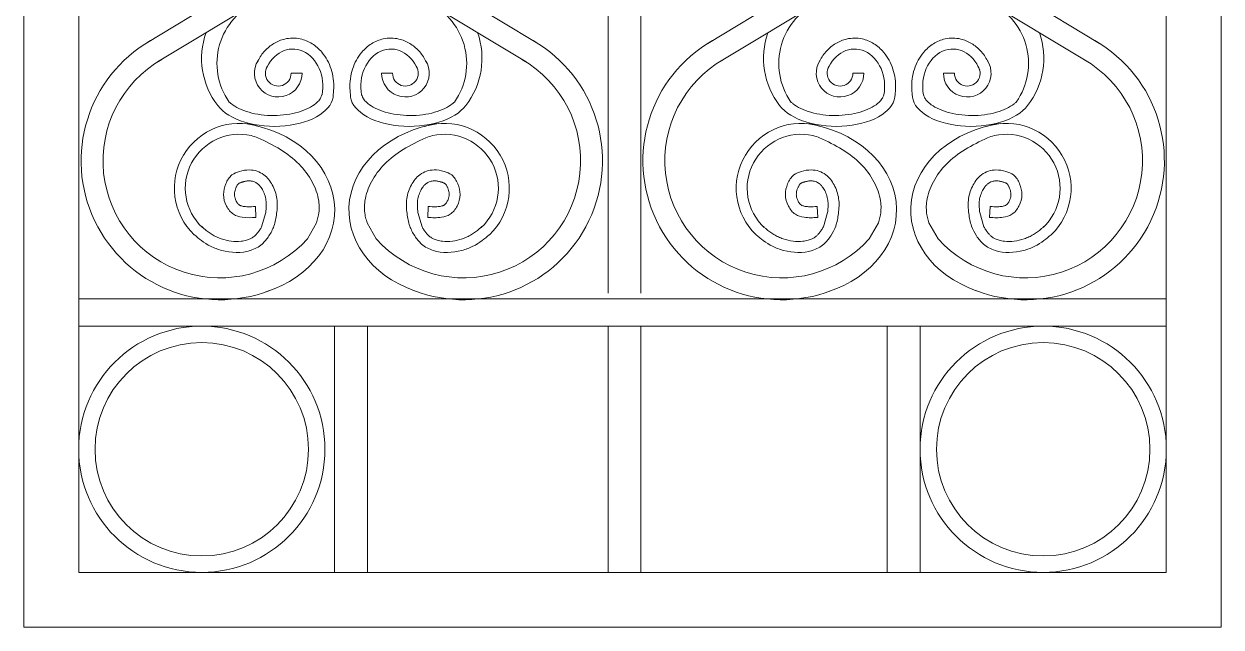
# Model space of a CAD drawing. Header units: millimetres. Extents: x -644 to 652, y 0 to 1491.
# Drawn here: x 336.6 to 651.6, y 0 to 158.7 of the extents above; entities that cross this region are included whole.
import ezdxf

# ---------------------------------------------------------------- set-up
doc = ezdxf.new("R2010")
doc.units = ezdxf.units.MM
doc.layers.add('ceco.net 171', color=7, linetype='Continuous')

msp = doc.modelspace()

# ---------------------------------------------------------------- linework, layer by layer
at = {"layer": 'ceco.net 171', "lineweight": 5}
for p, q in [((336.6, 0), (336.6, 1359.91)), ((351, 14.4), (351, 1359.91)), ((651.6, 0), (651.6, 1308.96)), ((637.2, 14.4), (637.2, 1294.56)), ((490.32, 87.84), (490.32, 318.24)), ((498.96, 87.84), (498.96, 318.24)), ((368.69, 153.62), (399.87, 172.47)), ((471.8, 153.62), (440.62, 172.47)), ((516.52, 153.62), (547.71, 172.47)), ((619.64, 153.62), (588.45, 172.47)), ((371.76, 148.75), (402.33, 167.18)), ((468.72, 148.75), (438.16, 167.18)), ((519.6, 148.75), (550.16, 167.18)), ((616.56, 148.75), (586, 167.18)), ((406.89, 145.77), (409.77, 145.77)), ((433.6, 145.77), (430.72, 145.77)), ((554.73, 145.77), (557.61, 145.77)), ((581.43, 145.77), (578.55, 145.77)), ((397.49, 110.68), (397.63, 107.8)), ((443, 110.68), (442.85, 107.8)), ((545.32, 110.68), (545.47, 107.8)), ((590.84, 110.68), (590.69, 107.8)), ((400.22, 109.08), (399.12, 105.34)), ((440.27, 109.08), (441.36, 105.34)), ((548.05, 109.08), (546.96, 105.34)), ((588.11, 109.08), (589.2, 105.34)), ((411.17, 102.19), (413.58, 106.42)), ((429.32, 102.19), (426.91, 106.42)), ((559.01, 102.19), (561.42, 106.42)), ((577.15, 102.19), (574.74, 106.42)), ((637.2, 86.38), (351, 86.38)), ((637.2, 79.2), (351, 79.2)), ((418.32, 14.4), (418.32, 79.2)), ((426.96, 14.4), (426.96, 79.2)), ((490.32, 14.4), (490.32, 79.2)), ((498.96, 14.4), (498.96, 79.2)), ((563.76, 14.4), (563.76, 79.2)), ((572.4, 14.4), (572.4, 79.2)), ((637.2, 14.4), (351, 14.4)), ((651.6, 0), (336.6, 0))]:
    msp.add_line(p, q, dxfattribs=at)
for centre, radius in [((383.4, 46.8), 32.4), ((604.8, 46.8), 32.4), ((383.4, 46.8), 28.08), ((604.8, 46.8), 28.08)]:
    msp.add_circle(centre, radius, dxfattribs=at)
for centre, radius, start, end in [((405.13, 148.37), 17.74, 112.7966, 215.031), ((435.36, 148.37), 17.74, 324.969, 67.2034), ((552.96, 148.37), 17.74, 112.7966, 215.031), ((583.2, 148.37), 17.74, 324.969, 67.2034), ((388.2, 122.71), 36.56, 120.0272, 290.9797), ((403.53, 149.67), 20.18, 160.3912, 217.9327), ((452.28, 122.71), 36.56, 249.0203, 59.9728), ((436.95, 149.67), 20.18, 322.0673, 19.6088), ((536.04, 122.71), 36.56, 120.0272, 290.9797), ((551.37, 149.67), 20.18, 160.3912, 217.9327), ((600.12, 122.71), 36.56, 249.0203, 59.9728), ((584.79, 149.67), 20.18, 322.0673, 19.6088), ((388.2, 122.71), 30.8, 119.9053, 318.2247), ((403.51, 145.77), 6.26, 148.1695, 0), ((452.28, 122.71), 30.8, 221.7753, 60.0947), ((436.98, 145.77), 6.26, 180, 31.8305), ((536.04, 122.71), 30.8, 119.9053, 318.2247), ((551.34, 145.77), 6.26, 148.1695, 0), ((600.12, 122.71), 30.8, 221.7753, 60.0947), ((584.82, 145.77), 6.26, 180, 31.8305), ((403.51, 145.77), 3.38, 146.6395, 0), ((436.98, 145.77), 3.38, 180, 33.3605), ((551.34, 145.77), 3.38, 146.6395, 0), ((584.82, 145.77), 3.38, 180, 33.3605), ((393.25, 115.5), 17.07, 72.4016, 226.0742), ((447.24, 115.5), 17.07, 313.9258, 107.5984), ((541.09, 115.5), 17.07, 72.4016, 226.0742), ((595.07, 115.5), 17.07, 313.9258, 107.5984), ((393.25, 115.5), 14.19, 77.2309, 226.9329), ((447.24, 115.5), 14.19, 313.0671, 102.7691), ((541.09, 115.5), 14.19, 77.2309, 226.9329), ((595.07, 115.5), 14.19, 313.0671, 102.7691)]:
    msp.add_arc(centre, radius, start, end, dxfattribs=at)
for centre, major_axis, ratio, start_param, end_param in [((407.35, 142.37), (-0.07, 9.76), 0.809333, 4.46848, 7.392493), ((555.18, 142.37), (-0.07, 9.76), 0.809333, 4.46848, 7.392493), ((402.22, 140.3), (15.75, -0.24), 0.540403, 3.533318, 6.304646), ((550.06, 140.3), (15.75, -0.24), 0.540403, 3.533318, 6.304646), ((389.64, 109.74), (28.73, 0), 0.80574, 5.091033, 7.67346), ((537.48, 109.74), (28.73, 0), 0.80574, 5.091033, 7.67346)]:
    msp.add_ellipse(centre, major_axis=major_axis, ratio=ratio, start_param=start_param, end_param=end_param, dxfattribs=at)
at = {"layer": 'ceco.net 171', "lineweight": 5, "extrusion": (0, 0, -1)}
for centre, major_axis, ratio, start_param, end_param in [((433.14, 142.37), (0.07, 9.76), 0.809333, 4.46848, 7.392493), ((580.98, 142.37), (0.07, 9.76), 0.809333, 4.46848, 7.392493), ((438.26, 140.3), (-15.75, -0.24), 0.540403, 3.533318, 6.304646), ((586.1, 140.3), (-15.75, -0.24), 0.540403, 3.533318, 6.304646), ((450.84, 109.74), (-28.73, 0), 0.80574, 5.123339, 7.67346), ((598.68, 109.74), (-28.73, 0), 0.80574, 5.123339, 7.67346)]:
    msp.add_ellipse(centre, major_axis=major_axis, ratio=ratio, start_param=start_param, end_param=end_param, dxfattribs=at)
at = {"layer": 'ceco.net 171', "lineweight": 5}
for points, knots in [([(407.26, 155.01), (406.58, 155), (405.89, 154.92), (404.23, 154.54), (403.27, 154.14), (401.5, 153.08), (400.69, 152.41), (399.28, 150.88), (398.68, 150.01), (398.15, 149), (398.11, 148.94), (398.08, 148.87)], [6.283185, 6.283185, 6.283185, 6.283185, 6.461841, 6.461841, 6.730486, 6.730486, 6.99913, 6.99913, 7.267775, 7.267775, 7.286813, 7.286813, 7.286813, 7.286813]), ([(417.98, 140.28), (418.04, 140.75), (418.09, 141.23), (418.18, 143.45), (417.95, 145.21), (416.89, 148.49), (416.06, 150.01), (414.23, 152.17), (413.37, 152.92), (411.46, 154.12), (410.41, 154.55), (408.64, 154.94), (407.95, 155.01), (407.26, 155.01)], [4.532225, 4.532225, 4.532225, 4.532225, 4.65156, 4.65156, 5.083529, 5.083529, 5.515498, 5.515498, 5.808801, 5.808801, 6.102103, 6.102103, 6.283185, 6.283185, 6.283185, 6.283185]), ([(422.51, 140.28), (422.44, 140.75), (422.4, 141.23), (422.3, 143.45), (422.54, 145.21), (423.6, 148.49), (424.42, 150.01), (426.25, 152.17), (427.11, 152.92), (429.02, 154.12), (430.07, 154.55), (431.84, 154.94), (432.54, 155.01), (433.23, 155.01)], [4.532225, 4.532225, 4.532225, 4.532225, 4.65156, 4.65156, 5.083529, 5.083529, 5.515498, 5.515498, 5.808801, 5.808801, 6.102103, 6.102103, 6.283185, 6.283185, 6.283185, 6.283185]), ([(433.23, 155.01), (433.91, 155), (434.59, 154.92), (436.26, 154.54), (437.22, 154.14), (438.99, 153.08), (439.79, 152.41), (441.2, 150.88), (441.81, 150.01), (442.34, 149), (442.37, 148.94), (442.41, 148.87)], [6.283185, 6.283185, 6.283185, 6.283185, 6.461841, 6.461841, 6.730486, 6.730486, 6.99913, 6.99913, 7.267775, 7.267775, 7.286813, 7.286813, 7.286813, 7.286813]), ([(555.09, 155.01), (554.41, 155), (553.73, 154.92), (552.07, 154.54), (551.1, 154.14), (549.34, 153.08), (548.53, 152.41), (547.12, 150.88), (546.52, 150.01), (545.99, 149), (545.95, 148.94), (545.92, 148.87)], [6.283185, 6.283185, 6.283185, 6.283185, 6.461841, 6.461841, 6.730486, 6.730486, 6.99913, 6.99913, 7.267775, 7.267775, 7.286813, 7.286813, 7.286813, 7.286813]), ([(565.81, 140.28), (565.88, 140.75), (565.93, 141.23), (566.02, 143.45), (565.79, 145.21), (564.73, 148.49), (563.9, 150.01), (562.07, 152.17), (561.21, 152.92), (559.3, 154.12), (558.25, 154.55), (556.48, 154.94), (555.79, 155.01), (555.09, 155.01)], [4.532225, 4.532225, 4.532225, 4.532225, 4.65156, 4.65156, 5.083529, 5.083529, 5.515498, 5.515498, 5.808801, 5.808801, 6.102103, 6.102103, 6.283185, 6.283185, 6.283185, 6.283185]), ([(570.35, 140.28), (570.28, 140.75), (570.23, 141.23), (570.14, 143.45), (570.37, 145.21), (571.43, 148.49), (572.26, 150.01), (574.09, 152.17), (574.95, 152.92), (576.86, 154.12), (577.91, 154.55), (579.68, 154.94), (580.37, 155.01), (581.07, 155.01)], [4.532225, 4.532225, 4.532225, 4.532225, 4.65156, 4.65156, 5.083529, 5.083529, 5.515498, 5.515498, 5.808801, 5.808801, 6.102103, 6.102103, 6.283185, 6.283185, 6.283185, 6.283185]), ([(581.07, 155.01), (581.75, 155), (582.43, 154.92), (584.09, 154.54), (585.06, 154.14), (586.82, 153.08), (587.63, 152.41), (589.04, 150.88), (589.64, 150.01), (590.17, 149), (590.21, 148.94), (590.24, 148.87)], [6.283185, 6.283185, 6.283185, 6.283185, 6.461841, 6.461841, 6.730486, 6.730486, 6.99913, 6.99913, 7.267775, 7.267775, 7.286813, 7.286813, 7.286813, 7.286813]), ([(390.6, 138.19), (390.77, 138.02), (390.97, 137.85), (391.72, 137.26), (392.39, 136.85), (393.96, 136.1), (394.86, 135.76), (396.82, 135.2), (397.88, 134.99), (400.08, 134.7), (401.21, 134.63), (403.49, 134.64), (404.62, 134.73), (406.81, 135.03), (407.86, 135.26), (409.79, 135.83), (410.68, 136.18), (412.22, 136.94), (412.87, 137.36), (413.8, 138.12), (414.13, 138.46), (414.6, 139.09), (414.75, 139.38), (414.9, 139.79), (414.93, 139.93), (415.02, 140.07)], [6.793087, 6.793087, 6.793087, 6.793087, 6.89192, 6.89192, 7.134711, 7.134711, 7.377503, 7.377503, 7.620294, 7.620294, 7.863086, 7.863086, 8.105877, 8.105877, 8.348668, 8.348668, 8.59146, 8.59146, 8.834251, 8.834251, 9.032791, 9.032791, 9.231331, 9.231331, 9.352602, 9.352602, 9.352602, 9.352602]), ([(449.88, 138.19), (449.71, 138.02), (449.52, 137.85), (448.77, 137.26), (448.1, 136.85), (446.52, 136.1), (445.62, 135.76), (443.67, 135.2), (442.61, 134.99), (440.41, 134.7), (439.27, 134.63), (437, 134.64), (435.86, 134.73), (433.68, 135.03), (432.63, 135.26), (430.69, 135.83), (429.81, 136.18), (428.27, 136.94), (427.62, 137.36), (426.69, 138.12), (426.36, 138.46), (425.88, 139.09), (425.73, 139.38), (425.59, 139.79), (425.55, 139.93), (425.46, 140.07)], [6.793087, 6.793087, 6.793087, 6.793087, 6.89192, 6.89192, 7.134711, 7.134711, 7.377503, 7.377503, 7.620294, 7.620294, 7.863086, 7.863086, 8.105877, 8.105877, 8.348668, 8.348668, 8.59146, 8.59146, 8.834251, 8.834251, 9.032791, 9.032791, 9.231331, 9.231331, 9.352602, 9.352602, 9.352602, 9.352602]), ([(538.44, 138.19), (538.61, 138.02), (538.81, 137.85), (539.56, 137.26), (540.23, 136.85), (541.8, 136.1), (542.7, 135.76), (544.66, 135.2), (545.72, 134.99), (547.91, 134.7), (549.05, 134.63), (551.33, 134.64), (552.46, 134.73), (554.65, 135.03), (555.7, 135.26), (557.63, 135.83), (558.52, 136.18), (560.05, 136.94), (560.7, 137.36), (561.64, 138.12), (561.96, 138.46), (562.44, 139.09), (562.59, 139.38), (562.74, 139.79), (562.77, 139.93), (562.86, 140.07)], [6.793087, 6.793087, 6.793087, 6.793087, 6.89192, 6.89192, 7.134711, 7.134711, 7.377503, 7.377503, 7.620294, 7.620294, 7.863086, 7.863086, 8.105877, 8.105877, 8.348668, 8.348668, 8.59146, 8.59146, 8.834251, 8.834251, 9.032791, 9.032791, 9.231331, 9.231331, 9.352602, 9.352602, 9.352602, 9.352602]), ([(597.72, 138.19), (597.55, 138.02), (597.35, 137.85), (596.6, 137.26), (595.93, 136.85), (594.36, 136.1), (593.46, 135.76), (591.5, 135.2), (590.44, 134.99), (588.25, 134.7), (587.11, 134.63), (584.83, 134.64), (583.7, 134.73), (581.51, 135.03), (580.46, 135.26), (578.53, 135.83), (577.64, 136.18), (576.11, 136.94), (575.46, 137.36), (574.52, 138.12), (574.2, 138.46), (573.72, 139.09), (573.57, 139.38), (573.42, 139.79), (573.39, 139.93), (573.3, 140.07)], [6.793087, 6.793087, 6.793087, 6.793087, 6.89192, 6.89192, 7.134711, 7.134711, 7.377503, 7.377503, 7.620294, 7.620294, 7.863086, 7.863086, 8.105877, 8.105877, 8.348668, 8.348668, 8.59146, 8.59146, 8.834251, 8.834251, 9.032791, 9.032791, 9.231331, 9.231331, 9.352602, 9.352602, 9.352602, 9.352602]), ([(414.13, 108.54), (414.32, 109.72), (414.34, 110.93), (413.91, 113.87), (413.31, 115.57), (411.55, 118.84), (410.39, 120.4), (407.58, 123.27), (405.92, 124.58), (402.23, 126.81), (400.25, 127.85), (397.58, 129.02), (396.99, 129.19), (396.39, 129.35)], [6.283185, 6.283185, 6.283185, 6.283185, 6.470715, 6.470715, 6.734977, 6.734977, 6.999238, 6.999238, 7.2635, 7.2635, 7.527762, 7.527762, 7.597233, 7.597233, 7.597233, 7.597233]), ([(426.36, 108.54), (426.17, 109.72), (426.14, 110.93), (426.58, 113.87), (427.18, 115.57), (428.94, 118.84), (430.1, 120.4), (432.91, 123.27), (434.56, 124.58), (438.26, 126.81), (440.24, 127.85), (442.9, 129.02), (443.5, 129.19), (444.1, 129.35)], [6.283185, 6.283185, 6.283185, 6.283185, 6.470715, 6.470715, 6.734977, 6.734977, 6.999238, 6.999238, 7.2635, 7.2635, 7.527762, 7.527762, 7.597233, 7.597233, 7.597233, 7.597233]), ([(561.97, 108.54), (562.16, 109.72), (562.18, 110.93), (561.75, 113.87), (561.14, 115.57), (559.38, 118.84), (558.23, 120.4), (555.42, 123.27), (553.76, 124.58), (550.06, 126.81), (548.09, 127.85), (545.42, 129.02), (544.83, 129.19), (544.22, 129.35)], [6.283185, 6.283185, 6.283185, 6.283185, 6.470715, 6.470715, 6.734977, 6.734977, 6.999238, 6.999238, 7.2635, 7.2635, 7.527762, 7.527762, 7.597233, 7.597233, 7.597233, 7.597233]), ([(574.19, 108.54), (574, 109.72), (573.98, 110.93), (574.41, 113.87), (575.02, 115.57), (576.78, 118.84), (577.93, 120.4), (580.74, 123.27), (582.4, 124.58), (586.1, 126.81), (588.07, 127.85), (590.74, 129.02), (591.33, 129.19), (591.94, 129.35)], [6.283185, 6.283185, 6.283185, 6.283185, 6.470715, 6.470715, 6.734977, 6.734977, 6.999238, 6.999238, 7.2635, 7.2635, 7.527762, 7.527762, 7.597233, 7.597233, 7.597233, 7.597233]), ([(400.22, 109.08), (400.24, 109.26), (400.26, 109.45), (400.3, 109.81), (400.32, 109.99), (400.36, 110.52), (400.37, 110.86), (400.37, 111.49), (400.36, 111.77), (400.31, 112.27), (400.28, 112.48), (400.15, 113.2), (399.99, 113.72), (399.69, 114.44), (399.59, 114.66), (399.38, 115.06), (399.28, 115.25), (399.06, 115.6), (398.95, 115.76), (398.69, 116.1), (398.55, 116.27), (398.3, 116.52), (398.19, 116.61), (398.02, 116.75), (397.94, 116.81), (397.77, 116.92), (397.68, 116.97), (397.4, 117.11), (397.2, 117.2), (396.8, 117.32), (396.62, 117.37), (396.29, 117.42), (396.16, 117.43), (395.92, 117.44), (395.81, 117.44), (395.58, 117.43), (395.46, 117.42), (395.08, 117.38), (394.81, 117.32), (394.4, 117.22), (394.3, 117.19), (394.11, 117.13), (394.03, 117.11), (393.87, 117.06), (393.8, 117.04), (393.6, 116.97), (393.48, 116.92), (393.3, 116.84), (393.23, 116.81), (393.15, 116.76), (393.13, 116.74), (393.09, 116.72), (393.08, 116.71), (393.05, 116.69), (393.04, 116.67), (392.99, 116.62), (392.95, 116.58), (392.79, 116.39), (392.66, 116.17), (392.48, 115.8), (392.44, 115.69), (392.3, 115.35), (392.22, 115.13), (392.1, 114.7), (392.06, 114.5), (392.02, 114.18), (392.01, 114.05), (392, 113.82), (392.01, 113.71), (392.02, 113.49), (392.04, 113.37), (392.11, 113.02), (392.18, 112.78), (392.33, 112.38), (392.4, 112.23), (392.56, 111.93), (392.65, 111.79), (392.83, 111.53), (392.92, 111.41), (393.09, 111.24), (393.17, 111.17), (393.28, 111.09), (393.32, 111.06), (393.42, 111.01), (393.47, 110.98), (393.74, 110.87), (394.01, 110.79), (394.51, 110.7), (394.71, 110.68), (395.12, 110.64), (395.33, 110.63), (396.13, 110.61), (396.77, 110.64), (397.49, 110.68)], [39.40964, 39.40964, 39.40964, 39.40964, 40.263885, 40.263885, 41.11813, 41.11813, 42.826621, 42.826621, 44.415377, 44.415377, 45.682644, 45.682644, 48.730737, 48.730737, 50.027553, 50.027553, 51.202571, 51.202571, 52.377588, 52.377588, 53.886801, 53.886801, 54.92, 54.92, 55.697644, 55.697644, 56.475287, 56.475287, 58.030574, 58.030574, 59.400071, 59.400071, 60.375415, 60.375415, 61.213533, 61.213533, 62.051652, 62.051652, 63.727889, 63.727889, 64.280533, 64.280533, 64.707994, 64.707994, 65.135455, 65.135455, 65.990377, 65.990377, 66.748526, 66.748526, 67.248959, 67.248959, 67.632549, 67.632549, 68.01614, 68.01614, 68.78332, 68.78332, 70.650106, 70.650106, 71.353696, 71.353696, 72.760876, 72.760876, 74.187857, 74.187857, 75.172622, 75.172622, 76.054893, 76.054893, 76.937163, 76.937163, 78.701705, 78.701705, 79.831948, 79.831948, 80.962191, 80.962191, 82.190127, 82.190127, 83.285176, 83.285176, 84.004327, 84.004327, 84.723478, 84.723478, 86.746625, 86.746625, 87.89711, 87.89711, 89.047594, 89.047594, 92.020926, 92.020926, 92.020926, 92.020926]), ([(440.27, 109.08), (440.25, 109.26), (440.22, 109.45), (440.19, 109.81), (440.17, 109.99), (440.13, 110.52), (440.12, 110.86), (440.11, 111.49), (440.13, 111.77), (440.17, 112.27), (440.2, 112.48), (440.34, 113.2), (440.5, 113.72), (440.8, 114.44), (440.9, 114.66), (441.1, 115.06), (441.21, 115.25), (441.42, 115.6), (441.53, 115.76), (441.79, 116.1), (441.94, 116.27), (442.19, 116.52), (442.29, 116.61), (442.47, 116.75), (442.55, 116.81), (442.72, 116.92), (442.81, 116.97), (443.09, 117.11), (443.29, 117.2), (443.68, 117.32), (443.87, 117.37), (444.19, 117.42), (444.32, 117.43), (444.56, 117.44), (444.67, 117.44), (444.9, 117.43), (445.02, 117.42), (445.4, 117.38), (445.68, 117.32), (446.08, 117.22), (446.19, 117.19), (446.38, 117.13), (446.46, 117.11), (446.61, 117.06), (446.68, 117.04), (446.89, 116.97), (447, 116.92), (447.18, 116.84), (447.25, 116.81), (447.33, 116.76), (447.36, 116.74), (447.39, 116.72), (447.4, 116.71), (447.43, 116.69), (447.45, 116.67), (447.5, 116.62), (447.54, 116.58), (447.69, 116.39), (447.83, 116.17), (448, 115.8), (448.05, 115.69), (448.19, 115.35), (448.27, 115.13), (448.39, 114.7), (448.43, 114.5), (448.47, 114.18), (448.48, 114.05), (448.48, 113.82), (448.48, 113.71), (448.46, 113.49), (448.44, 113.37), (448.38, 113.02), (448.31, 112.78), (448.15, 112.38), (448.08, 112.23), (447.92, 111.93), (447.84, 111.79), (447.66, 111.53), (447.56, 111.41), (447.39, 111.24), (447.32, 111.17), (447.21, 111.09), (447.17, 111.06), (447.07, 111.01), (447.01, 110.98), (446.75, 110.87), (446.48, 110.79), (445.97, 110.7), (445.78, 110.68), (445.37, 110.64), (445.16, 110.63), (444.36, 110.61), (443.71, 110.64), (443, 110.68)], [39.40964, 39.40964, 39.40964, 39.40964, 40.263885, 40.263885, 41.11813, 41.11813, 42.826621, 42.826621, 44.415377, 44.415377, 45.682644, 45.682644, 48.730737, 48.730737, 50.027553, 50.027553, 51.202571, 51.202571, 52.377588, 52.377588, 53.886801, 53.886801, 54.92, 54.92, 55.697644, 55.697644, 56.475287, 56.475287, 58.030574, 58.030574, 59.400071, 59.400071, 60.375415, 60.375415, 61.213533, 61.213533, 62.051652, 62.051652, 63.727889, 63.727889, 64.280533, 64.280533, 64.707994, 64.707994, 65.135455, 65.135455, 65.990377, 65.990377, 66.748526, 66.748526, 67.248959, 67.248959, 67.632549, 67.632549, 68.01614, 68.01614, 68.78332, 68.78332, 70.650106, 70.650106, 71.353696, 71.353696, 72.760876, 72.760876, 74.187857, 74.187857, 75.172622, 75.172622, 76.054893, 76.054893, 76.937163, 76.937163, 78.701705, 78.701705, 79.831948, 79.831948, 80.962191, 80.962191, 82.190127, 82.190127, 83.285176, 83.285176, 84.004327, 84.004327, 84.723478, 84.723478, 86.746625, 86.746625, 87.89711, 87.89711, 89.047594, 89.047594, 92.020926, 92.020926, 92.020926, 92.020926]), ([(548.05, 109.08), (548.08, 109.26), (548.1, 109.45), (548.14, 109.81), (548.15, 109.99), (548.19, 110.52), (548.21, 110.86), (548.21, 111.49), (548.2, 111.77), (548.15, 112.27), (548.12, 112.48), (547.98, 113.2), (547.83, 113.72), (547.53, 114.44), (547.43, 114.66), (547.22, 115.06), (547.12, 115.25), (546.9, 115.6), (546.79, 115.76), (546.53, 116.1), (546.38, 116.27), (546.13, 116.52), (546.03, 116.61), (545.85, 116.75), (545.77, 116.81), (545.61, 116.92), (545.52, 116.97), (545.24, 117.11), (545.03, 117.2), (544.64, 117.32), (544.45, 117.37), (544.13, 117.42), (544, 117.43), (543.76, 117.44), (543.65, 117.44), (543.42, 117.43), (543.3, 117.42), (542.92, 117.38), (542.64, 117.32), (542.24, 117.22), (542.13, 117.19), (541.95, 117.13), (541.86, 117.11), (541.71, 117.06), (541.64, 117.04), (541.44, 116.97), (541.32, 116.92), (541.14, 116.84), (541.07, 116.81), (540.99, 116.76), (540.96, 116.74), (540.93, 116.72), (540.92, 116.71), (540.89, 116.69), (540.88, 116.67), (540.82, 116.62), (540.78, 116.58), (540.63, 116.39), (540.5, 116.17), (540.32, 115.8), (540.27, 115.69), (540.13, 115.35), (540.06, 115.13), (539.94, 114.7), (539.9, 114.5), (539.85, 114.18), (539.84, 114.05), (539.84, 113.82), (539.84, 113.71), (539.86, 113.49), (539.88, 113.37), (539.94, 113.02), (540.01, 112.78), (540.17, 112.38), (540.24, 112.23), (540.4, 111.93), (540.48, 111.79), (540.66, 111.53), (540.76, 111.41), (540.93, 111.24), (541, 111.17), (541.12, 111.09), (541.15, 111.06), (541.25, 111.01), (541.31, 110.98), (541.57, 110.87), (541.85, 110.79), (542.35, 110.7), (542.55, 110.68), (542.95, 110.64), (543.17, 110.63), (543.97, 110.61), (544.61, 110.64), (545.32, 110.68)], [39.40964, 39.40964, 39.40964, 39.40964, 40.263885, 40.263885, 41.11813, 41.11813, 42.826621, 42.826621, 44.415377, 44.415377, 45.682644, 45.682644, 48.730737, 48.730737, 50.027553, 50.027553, 51.202571, 51.202571, 52.377588, 52.377588, 53.886801, 53.886801, 54.92, 54.92, 55.697644, 55.697644, 56.475287, 56.475287, 58.030574, 58.030574, 59.400071, 59.400071, 60.375415, 60.375415, 61.213533, 61.213533, 62.051652, 62.051652, 63.727889, 63.727889, 64.280533, 64.280533, 64.707994, 64.707994, 65.135455, 65.135455, 65.990377, 65.990377, 66.748526, 66.748526, 67.248959, 67.248959, 67.632549, 67.632549, 68.01614, 68.01614, 68.78332, 68.78332, 70.650106, 70.650106, 71.353696, 71.353696, 72.760876, 72.760876, 74.187857, 74.187857, 75.172622, 75.172622, 76.054893, 76.054893, 76.937163, 76.937163, 78.701705, 78.701705, 79.831948, 79.831948, 80.962191, 80.962191, 82.190127, 82.190127, 83.285176, 83.285176, 84.004327, 84.004327, 84.723478, 84.723478, 86.746625, 86.746625, 87.89711, 87.89711, 89.047594, 89.047594, 92.020926, 92.020926, 92.020926, 92.020926]), ([(588.11, 109.08), (588.08, 109.26), (588.06, 109.45), (588.02, 109.81), (588.01, 109.99), (587.97, 110.52), (587.95, 110.86), (587.95, 111.49), (587.96, 111.77), (588.01, 112.27), (588.04, 112.48), (588.18, 113.2), (588.33, 113.72), (588.63, 114.44), (588.73, 114.66), (588.94, 115.06), (589.04, 115.25), (589.26, 115.6), (589.37, 115.76), (589.63, 116.1), (589.78, 116.27), (590.03, 116.52), (590.13, 116.61), (590.31, 116.75), (590.39, 116.81), (590.55, 116.92), (590.64, 116.97), (590.92, 117.11), (591.13, 117.2), (591.52, 117.32), (591.71, 117.37), (592.03, 117.42), (592.16, 117.43), (592.4, 117.44), (592.51, 117.44), (592.74, 117.43), (592.86, 117.42), (593.24, 117.38), (593.52, 117.32), (593.92, 117.22), (594.03, 117.19), (594.21, 117.13), (594.3, 117.11), (594.45, 117.06), (594.52, 117.04), (594.72, 116.97), (594.84, 116.92), (595.02, 116.84), (595.09, 116.81), (595.17, 116.76), (595.2, 116.74), (595.23, 116.72), (595.24, 116.71), (595.27, 116.69), (595.28, 116.67), (595.34, 116.62), (595.38, 116.58), (595.53, 116.39), (595.66, 116.17), (595.84, 115.8), (595.89, 115.69), (596.03, 115.35), (596.1, 115.13), (596.22, 114.7), (596.26, 114.5), (596.31, 114.18), (596.32, 114.05), (596.32, 113.82), (596.32, 113.71), (596.3, 113.49), (596.28, 113.37), (596.22, 113.02), (596.15, 112.78), (595.99, 112.38), (595.92, 112.23), (595.76, 111.93), (595.68, 111.79), (595.5, 111.53), (595.4, 111.41), (595.23, 111.24), (595.16, 111.17), (595.04, 111.09), (595.01, 111.06), (594.91, 111.01), (594.85, 110.98), (594.59, 110.87), (594.31, 110.79), (593.81, 110.7), (593.61, 110.68), (593.21, 110.64), (592.99, 110.63), (592.19, 110.61), (591.55, 110.64), (590.84, 110.68)], [39.40964, 39.40964, 39.40964, 39.40964, 40.263885, 40.263885, 41.11813, 41.11813, 42.826621, 42.826621, 44.415377, 44.415377, 45.682644, 45.682644, 48.730737, 48.730737, 50.027553, 50.027553, 51.202571, 51.202571, 52.377588, 52.377588, 53.886801, 53.886801, 54.92, 54.92, 55.697644, 55.697644, 56.475287, 56.475287, 58.030574, 58.030574, 59.400071, 59.400071, 60.375415, 60.375415, 61.213533, 61.213533, 62.051652, 62.051652, 63.727889, 63.727889, 64.280533, 64.280533, 64.707994, 64.707994, 65.135455, 65.135455, 65.990377, 65.990377, 66.748526, 66.748526, 67.248959, 67.248959, 67.632549, 67.632549, 68.01614, 68.01614, 68.78332, 68.78332, 70.650106, 70.650106, 71.353696, 71.353696, 72.760876, 72.760876, 74.187857, 74.187857, 75.172622, 75.172622, 76.054893, 76.054893, 76.937163, 76.937163, 78.701705, 78.701705, 79.831948, 79.831948, 80.962191, 80.962191, 82.190127, 82.190127, 83.285176, 83.285176, 84.004327, 84.004327, 84.723478, 84.723478, 86.746625, 86.746625, 87.89711, 87.89711, 89.047594, 89.047594, 92.020926, 92.020926, 92.020926, 92.020926]), ([(413.58, 106.42), (413.73, 106.87), (413.86, 107.32), (414.03, 108.03), (414.08, 108.28), (414.13, 108.54)], [6.1662406, 6.1662406, 6.1662406, 6.1662406, 6.2423348, 6.2423348, 6.2831853, 6.2831853, 6.2831853, 6.2831853]), ([(426.91, 106.42), (426.76, 106.87), (426.62, 107.32), (426.45, 108.03), (426.4, 108.28), (426.36, 108.54)], [6.1662406, 6.1662406, 6.1662406, 6.1662406, 6.2423348, 6.2423348, 6.2831853, 6.2831853, 6.2831853, 6.2831853]), ([(561.42, 106.42), (561.57, 106.87), (561.7, 107.32), (561.87, 108.03), (561.92, 108.28), (561.97, 108.54)], [6.1662406, 6.1662406, 6.1662406, 6.1662406, 6.2423348, 6.2423348, 6.2831853, 6.2831853, 6.2831853, 6.2831853]), ([(574.74, 106.42), (574.59, 106.87), (574.46, 107.32), (574.29, 108.03), (574.24, 108.28), (574.19, 108.54)], [6.1662406, 6.1662406, 6.1662406, 6.1662406, 6.2423348, 6.2423348, 6.2831853, 6.2831853, 6.2831853, 6.2831853]), ([(383.4, 105.41), (383.6, 105.23), (383.79, 105.05), (384.35, 104.55), (384.7, 104.26), (385.38, 103.75), (385.74, 103.51), (386.49, 103.07), (386.89, 102.86), (387.7, 102.49), (388.11, 102.33), (389.38, 101.89), (390.26, 101.68), (392.03, 101.45), (392.9, 101.43), (394.22, 101.58), (394.69, 101.68), (395.49, 101.91), (395.83, 102.04), (396.39, 102.3), (396.63, 102.44), (396.98, 102.67), (397.11, 102.76), (397.33, 102.94), (397.41, 103.02), (397.6, 103.19), (397.69, 103.29), (397.97, 103.59), (398.15, 103.83), (398.44, 104.23), (398.54, 104.37), (398.81, 104.8), (398.98, 105.07), (399.12, 105.34)], [0, 0, 0, 0, 1.123683, 1.123683, 3.371048, 3.371048, 5.618413, 5.618413, 7.865778, 7.865778, 10.113144, 10.113144, 14.607874, 14.607874, 19.102605, 19.102605, 21.78626, 21.78626, 23.843147, 23.843147, 25.512311, 25.512311, 26.580255, 26.580255, 27.424827, 27.424827, 28.2694, 28.2694, 29.958544, 29.958544, 30.86147, 30.86147, 32.479575, 32.479575, 32.479575, 32.479575]), ([(457.09, 105.41), (456.89, 105.23), (456.7, 105.05), (456.14, 104.55), (455.78, 104.26), (455.11, 103.75), (454.75, 103.51), (453.99, 103.07), (453.6, 102.86), (452.79, 102.49), (452.38, 102.33), (451.11, 101.89), (450.22, 101.68), (448.46, 101.45), (447.58, 101.43), (446.27, 101.58), (445.79, 101.68), (444.99, 101.91), (444.66, 102.04), (444.1, 102.3), (443.86, 102.44), (443.51, 102.67), (443.38, 102.76), (443.16, 102.94), (443.07, 103.02), (442.89, 103.19), (442.8, 103.29), (442.52, 103.59), (442.33, 103.83), (442.05, 104.23), (441.95, 104.37), (441.67, 104.8), (441.51, 105.07), (441.36, 105.34)], [0, 0, 0, 0, 1.123683, 1.123683, 3.371048, 3.371048, 5.618413, 5.618413, 7.865778, 7.865778, 10.113144, 10.113144, 14.607874, 14.607874, 19.102605, 19.102605, 21.78626, 21.78626, 23.843147, 23.843147, 25.512311, 25.512311, 26.580255, 26.580255, 27.424827, 27.424827, 28.2694, 28.2694, 29.958544, 29.958544, 30.86147, 30.86147, 32.479575, 32.479575, 32.479575, 32.479575]), ([(531.23, 105.41), (531.43, 105.23), (531.63, 105.05), (532.19, 104.55), (532.54, 104.26), (533.22, 103.75), (533.58, 103.51), (534.33, 103.07), (534.73, 102.86), (535.54, 102.49), (535.95, 102.33), (537.21, 101.89), (538.1, 101.68), (539.87, 101.45), (540.74, 101.43), (542.06, 101.58), (542.53, 101.68), (543.33, 101.91), (543.66, 102.04), (544.23, 102.3), (544.46, 102.44), (544.82, 102.67), (544.95, 102.76), (545.16, 102.94), (545.25, 103.02), (545.43, 103.19), (545.53, 103.29), (545.8, 103.59), (545.99, 103.83), (546.27, 104.23), (546.37, 104.37), (546.65, 104.8), (546.82, 105.07), (546.96, 105.34)], [0, 0, 0, 0, 1.123683, 1.123683, 3.371048, 3.371048, 5.618413, 5.618413, 7.865778, 7.865778, 10.113144, 10.113144, 14.607874, 14.607874, 19.102605, 19.102605, 21.78626, 21.78626, 23.843147, 23.843147, 25.512311, 25.512311, 26.580255, 26.580255, 27.424827, 27.424827, 28.2694, 28.2694, 29.958544, 29.958544, 30.86147, 30.86147, 32.479575, 32.479575, 32.479575, 32.479575]), ([(604.93, 105.41), (604.73, 105.23), (604.53, 105.05), (603.97, 104.55), (603.62, 104.26), (602.94, 103.75), (602.58, 103.51), (601.83, 103.07), (601.43, 102.86), (600.62, 102.49), (600.21, 102.33), (598.95, 101.89), (598.06, 101.68), (596.29, 101.45), (595.42, 101.43), (594.1, 101.58), (593.63, 101.68), (592.83, 101.91), (592.5, 102.04), (591.93, 102.3), (591.7, 102.44), (591.34, 102.67), (591.21, 102.76), (591, 102.94), (590.91, 103.02), (590.73, 103.19), (590.63, 103.29), (590.36, 103.59), (590.17, 103.83), (589.89, 104.23), (589.79, 104.37), (589.51, 104.8), (589.34, 105.07), (589.2, 105.34)], [0, 0, 0, 0, 1.123683, 1.123683, 3.371048, 3.371048, 5.618413, 5.618413, 7.865778, 7.865778, 10.113144, 10.113144, 14.607874, 14.607874, 19.102605, 19.102605, 21.78626, 21.78626, 23.843147, 23.843147, 25.512311, 25.512311, 26.580255, 26.580255, 27.424827, 27.424827, 28.2694, 28.2694, 29.958544, 29.958544, 30.86147, 30.86147, 32.479575, 32.479575, 32.479575, 32.479575])]:
    msp.add_open_spline(points, degree=3, knots=knots, dxfattribs=at)
for points in [[(381.46, 103.27), (383.31, 101.7), (385.73, 100.23), (388.66, 99.13), (396.19, 99.12), (399.25, 100.8), (401.05, 102.95), (402.37, 105.53), (403.09, 108.82), (403.15, 112.78), (401.95, 116.37), (399.73, 119.06), (395.95, 120.32), (393.32, 119.9), (391.34, 119), (389.72, 116.67), (389.12, 113.85), (389.9, 110.8), (391.76, 108.64), (394.04, 107.86), (397.63, 107.8)], [(459.02, 103.27), (457.17, 101.7), (454.76, 100.23), (451.82, 99.13), (444.29, 99.12), (441.24, 100.8), (439.44, 102.95), (438.12, 105.53), (437.4, 108.82), (437.34, 112.78), (438.54, 116.37), (440.76, 119.06), (444.53, 120.32), (447.17, 119.9), (449.15, 119), (450.76, 116.67), (451.36, 113.85), (450.58, 110.8), (448.73, 108.64), (446.45, 107.86), (442.85, 107.8)], [(529.3, 103.27), (531.15, 101.7), (533.57, 100.23), (536.5, 99.13), (544.03, 99.12), (547.09, 100.8), (548.89, 102.95), (550.2, 105.53), (550.92, 108.82), (550.98, 112.78), (549.78, 116.37), (547.57, 119.06), (543.79, 120.32), (541.16, 119.9), (539.18, 119), (537.56, 116.67), (536.96, 113.85), (537.74, 110.8), (539.6, 108.64), (541.87, 107.86), (545.47, 107.8)], [(606.86, 103.27), (605.01, 101.7), (602.59, 100.23), (599.66, 99.13), (592.13, 99.12), (589.07, 100.8), (587.27, 102.95), (585.96, 105.53), (585.24, 108.82), (585.18, 112.78), (586.38, 116.37), (588.59, 119.06), (592.37, 120.32), (595, 119.9), (596.98, 119), (598.6, 116.67), (599.2, 113.85), (598.42, 110.8), (596.56, 108.64), (594.29, 107.86), (590.69, 107.8)]]:
    msp.add_spline(points, degree=3, dxfattribs=at)

doc.saveas('drawing.dxf')
